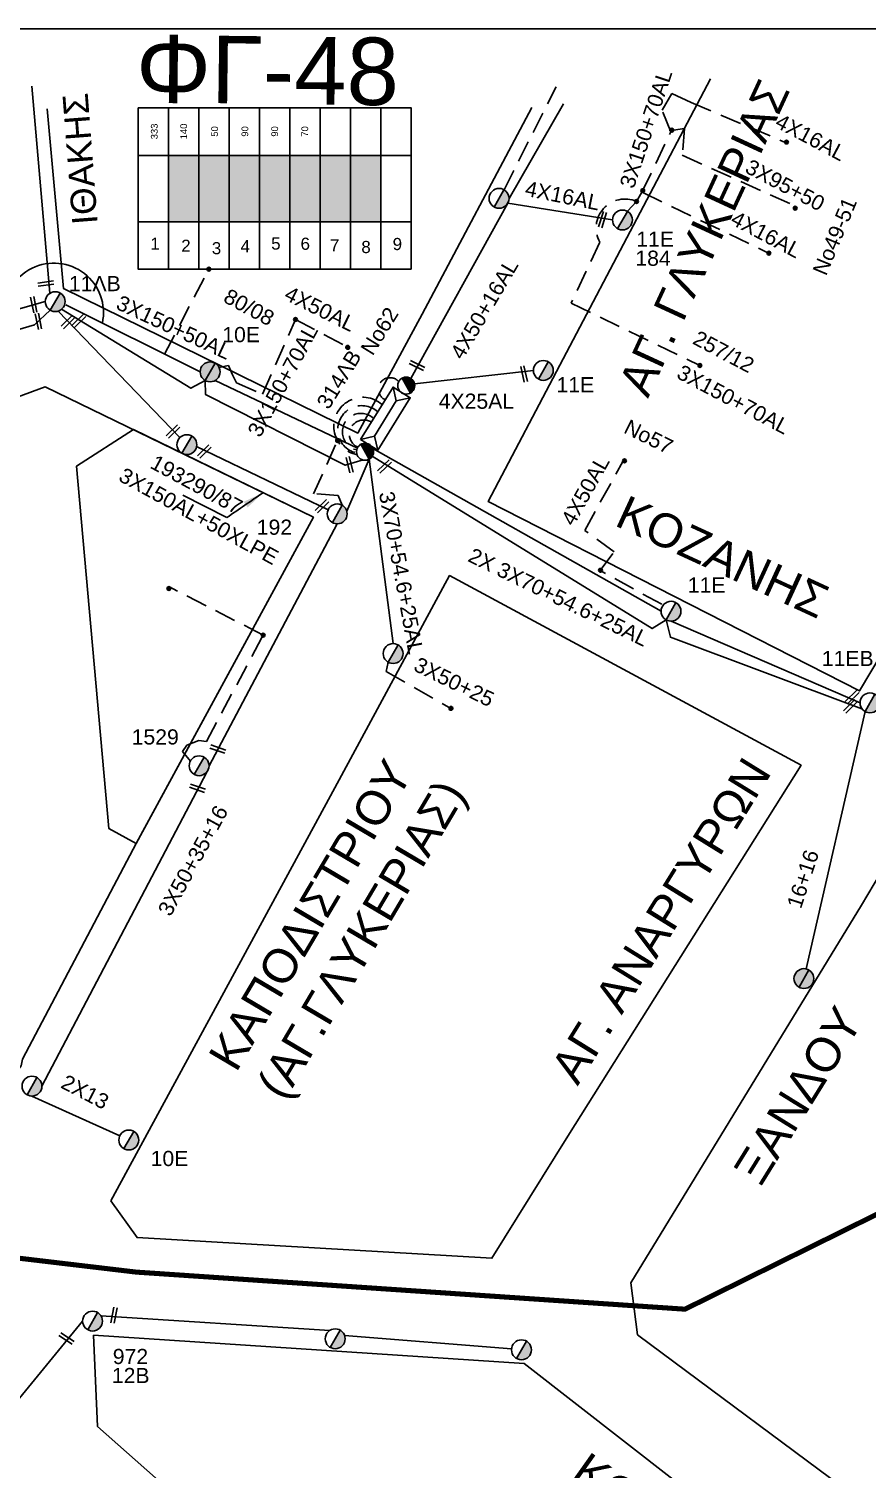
# Model space of a CAD drawing. Header units: millimetres. Extents: x 7657 to 9078, y 851 to 1875.
# Drawn here: x 7864.9 to 7964.4, y 1684.8 to 1855.7 of the extents above; entities that cross this region are included whole.
import ezdxf
from ezdxf.enums import TextEntityAlignment as Align

# ---------------------------------------------------------------- set-up
doc = ezdxf.new("R2010")
doc.units = ezdxf.units.MM
doc.linetypes.add('ACAD_ISO08W100', pattern=[36, 24, -3, 6, -3])
doc.linetypes.add('DASHED', pattern=[19.05, 12.7, -6.35])
for name, color, linetype in [('Eπιγραφές - Σχήματα', 7, 'Continuous'), ('Άγνωστα', 7, 'Continuous'), ('Ασφαλειοκιβώτια Χ.Τ 9 αναχωρήσεων', 7, 'Continuous'), ('Γέφυρες Εναέριου Δικτύου', 7, 'Continuous'), ('Γυμνά εναέρια ΧΤ (1Φ)   2x16AL', 7, 'Continuous'), ('Γυμνά εναέρια ΧΤ (3Φ)   4x16AL', 7, 'Continuous'), ('Γυμνά εναέρια ΧΤ και ΦΟΠ (3Φ)   4x50+16AL', 7, 'Continuous'), ('Εναέρια παροχή ΧΤ 4x25', 7, 'SYN_LINE'), ('Επιγραφές - Σχήματα', 7, 'Continuous'), ('Καλώδια ΧΤ   3x150+50AL', 7, 'DASHED'), ('Καλώδια ΧΤ   3x150+70AL', 7, 'DASHED'), ('Καλώδια ΧΤ   3x150AL+50XLPE', 7, 'DASHED'), ('Μηχανική τομή', 7, 'Continuous'), ('Στύλος Ξύλινος', 7, 'Continuous'), ('Στύλος Ξύλινος @ 1', 7, 'Continuous'), ('Στύλος ΦΜ', 7, 'Continuous'), ('Στύλος ΦΜ @ 1', 7, 'Continuous'), ('Συνδέσεις', 7, 'Continuous'), ('Συνεστραμμένα ΧΤ   3x70+54.6+25 AL', 7, 'SYN_LINE'), ('Υποσταθμός εναέριος 2 στύλων', 7, 'Continuous'), ('Υποσταθμός πόλεως', 7, 'Continuous'), ('Υπόβαθρο ΔΕΗ', 7, 'Continuous'), ('Υπόγεια καλώδια Παροχών ΧΤ   4x16AL', 7, 'DASHED'), ('Υπόγεια καλώδια Παροχών ΧΤ   4x50AL', 7, 'DASHED')]:
    doc.layers.add(name, color=color, linetype=linetype)
doc.styles.get("Standard").update_dxf_attribs({"font": 'ARIAL.TTF'})
doc.linetypes.add('SYN_LINE', pattern='A,0.5,-0.0001,["/\\/\\/\\/",Standard,S=0.1,R=0,X=0,Y=-0.05],-0.25', length=0.7501)
doc.dimstyles.new('ISO-25', dxfattribs={"dimtxt": 2.5, "dimasz": 2.5, "dimexe": 1.25, "dimexo": 0.625, "dimtad": 1, "dimtxsty": 'Standard', "dimcen": 2.5, "dimaunit": 2, "dimazin": 0, "dimtfac": 1, "dimtmove": 0, "dimatfit": 3, "dimfxl": 1, "dimarcsym": 0})

# ---------------------------------------------------------------- blocks, each defined once
blk = doc.blocks.new('ΥΠΑΡΧΩΝ ΤΣΙΜΕΝΤΕΝΙΟΣ ΣΤΥΛΟΣ')
at = {"layer": 'Στύλος ΦΜ'}
blk.add_hatch(color=7, dxfattribs=at).paths.add_polyline_path([(-1.29, -2.28, 0.574793), (2.62, 0, 0.268822), (1.3, 2.27)])
at = {"layer": 'Στύλος ΦΜ', "color": 7}
blk.add_line((-1.29, -2.28), (1.3, 2.27), dxfattribs=at)
blk.add_circle((0, 0), 2.62, dxfattribs=at)
at = {"layer": 'Στύλος ΦΜ', "flags": 4}
for tag, p in [('ΑΡΙΘΜΟΣ', (-4.68, 8.05)), ('ΤΥΠΟΣ', (-4.91, 3.03))]:
    blk.add_attdef(tag, p, '', height=4, dxfattribs=at)
blk = doc.blocks.new('ΥΠΑΡΧΩΝ ΞΥΛΙΝΟΣ ΣΤΥΛΟΣ')
at = {"layer": 'Στύλος Ξύλινος'}
h = blk.add_hatch(color=7, dxfattribs=at)
h.paths.add_polyline_path([(-2.62, 0, 0.270008), (-1.29, -2.28), (1.3, 2.27, 0.576266)])
h.paths.add_polyline_path([(-1.29, -2.28, 0.574793), (2.62, 0, 0.268822), (1.3, 2.27)])
at = {"layer": 'Στύλος Ξύλινος', "color": 7}
blk.add_line((-1.29, -2.28), (1.3, 2.27), dxfattribs=at)
blk.add_circle((0, 0), 2.62, dxfattribs=at)
at = {"layer": 'Στύλος Ξύλινος', "flags": 4}
for tag, p in [('ΑΡΙΘΜΟΣ', (-4.91, 8.6)), ('ΤΥΠΟΣ', (-4.85, 3.39))]:
    blk.add_attdef(tag, p, '', height=4, dxfattribs=at)
blk = doc.blocks.new('ΥΠΟΣΤΑΘΜΟΣ ΕΝΑΕΡΙΟΣ ΕΠΙ 2 ΣΤΥΛΩΝ')
at = {"layer": 'Υποσταθμός εναέριος 2 στύλων', "linetype": 'Continuous'}
for points in [[(-11.97, -2.11, 0.574793), (-8.45, -0.07, 0.268822), (-9.64, 1.98)], [(9.68, -2.15, 0.574793), (13.19, -0.1, 0.268822), (12.01, 1.95)]]:
    blk.add_hatch(color=256, dxfattribs=at).paths.add_polyline_path(points)
for p, q in [((-11.97, -2.11), (-9.64, 1.98)), ((9.68, -2.15), (12.01, 1.95))]:
    blk.add_line(p, q, dxfattribs=at)
for centre in [(-10.81, -0.07), (10.84, -0.1)]:
    blk.add_circle(centre, 2.36, dxfattribs=at)
at = {"layer": 'Υποσταθμός πόλεως', "linetype": 'Continuous', "ltscale": 40}
blk.add_lwpolyline([(-8.57, 2.82), (8.57, 2.82), (8.57, -2.82), (-8.57, -2.82)], close=True, dxfattribs=at)
for points in [[(-5.75, 0), (-8.57, 2.82)], [(-8.57, -2.82), (-5.75, 0)], [(-5.75, 0), (5.75, 0)], [(5.75, 0), (8.57, 2.82)], [(8.57, -2.82), (5.75, 0)]]:
    blk.add_lwpolyline(points, dxfattribs=at)
at = {"layer": 'Υποσταθμός εναέριος 2 στύλων', "ltscale": 40, "flags": 1}
for tag, p in [('ΜΕΤΑΣΧΗΜΑΤΙΣΜΟΣ', (14.09, 2.51)), ('ΙΣΧΥΣ', (14.07, -0.28)), ('ΑΡΙΘΜΟΣ', (14.19, -3))]:
    blk.add_attdef(tag, p, '', height=1.8, dxfattribs=at)
blk = doc.blocks.new('_ΣΥΝΔΕΣΗ')
at = {"layer": 'Συνδέσεις', "linetype": 'SYN_LINE', "ltscale": 40}
blk.add_hatch(color=256, dxfattribs=at).paths.add_polyline_path([(0.5, -0.01, 1), (-0.5, -0.01, 1)])
at = {"layer": 'Συνδέσεις'}
blk.add_circle((0, -0.01), 0.5, dxfattribs=at)
blk = doc.blocks.new('ΑΣΦΑΛΕΙΟΚΙΒΩΤΙΟ ΥΠΟΣΤΑΘΜΟΥ 9 ΑΝΑΧΩΡΗΣΕΩΝ')
at = {"layer": 'Ασφαλειοκιβώτια Χ.Τ 9 αναχωρήσεων', "ltscale": 40}
for p, q in [((-23.8, 40.36), (24.02, 40.36)), ((-9.72, 40.36), (-9.72, -40.64)), ((9.94, 40.36), (9.94, -40.64)), ((-23.8, 31.36), (24.02, 31.36)), ((-23.8, 22.36), (24.02, 22.36)), ((-23.8, 13.36), (24.02, 13.36)), ((-23.8, 4.36), (24.02, 4.36)), ((-23.8, -4.64), (24.02, -4.64)), ((-23.8, -13.64), (24.02, -13.64)), ((-23.8, -22.64), (24.02, -22.64)), ((-23.8, -31.64), (24.02, -31.64))]:
    blk.add_line(p, q, dxfattribs=at)
at = {"layer": 'Ασφαλειοκιβώτια Χ.Τ 9 αναχωρήσεων'}
blk.add_lwpolyline([(-23.8, -40.64), (24.02, -40.64), (24.02, 40.36), (-23.8, 40.36)], close=True, dxfattribs=at)
for s, p in [('1', (-18.04, 36.75)), ('2', (-18.65, 27.6)), ('3', (-19.37, 18.53)), ('4', (-18.78, 10)), ('5', (-18, 0.93)), ('6', (-18.05, -7.79)), ('7', (-18.54, -16.51)), ('8', (-19.02, -25.82)), ('9', (-18.14, -35.11))]:
    blk.add_text(s, height=3.6, rotation=270, dxfattribs=at).set_placement(p)
at = {"layer": 'Ασφαλειοκιβώτια Χ.Τ 9 αναχωρήσεων', "ltscale": 40}
for tag, height, p in [('ΟΝΟΜΑ', 5, (-0.16, 44.31)), ('ΚΕΙΜΕΝΟ 1', 2, (17.06, 35.59)), ('ΚΕΙΜΕΝΟ 2', 2, (17.06, 26.88)), ('ΚΕΙΜΕΝΟ 3', 2, (17.06, 17.69)), ('ΚΕΙΜΕΝΟ 4', 2, (17.06, 8.71)), ('ΚΕΙΜΕΝΟ 5', 2, (17.06, -0.13)), ('ΚΕΙΜΕΝΟ 6', 2, (17.06, -9.05)), ('ΚΕΙΜΕΝΟ 7', 2, (17.06, -18.13)), ('ΚΕΙΜΕΝΟ 8', 2, (17.06, -26.85)), ('ΚΕΙΜΕΝΟ 9', 2, (17.06, -35.99)), ('ΣΧ', 2, (-0.1, -42.64))]:
    blk.add_attdef(tag, text='', height=height, dxfattribs=at).set_placement(p, align=Align.MIDDLE_CENTER)
blk = doc.blocks.new('ΜΗΧΑΝΙΚΗ ΤΟΜΗ')
at = {"layer": 'Μηχανική τομή', "ltscale": 40}
for p, q in [((-1.89, 0.78), (1.89, 0.78)), ((1.89, 0), (-1.89, 0))]:
    blk.add_line(p, q, dxfattribs=at)

msp = doc.modelspace()

# ---------------------------------------------------------------- hatches: boundary and pattern name
at = {"layer": 'Ασφαλειοκιβώτια Χ.Τ 9 αναχωρήσεων'}
for color, points in [(2, [(7881.5, 1832.8), (7885.1, 1832.8), (7885.1, 1840.66), (7881.5, 1840.66)]), (1, [(7885.1, 1840.66), (7885.1, 1832.8), (7888.7, 1832.8), (7888.7, 1840.66)]), (151, [(7888.7, 1840.66), (7888.7, 1832.8), (7892.3, 1832.8), (7892.3, 1840.66)]), (6, [(7892.3, 1840.66), (7892.3, 1832.8), (7895.9, 1832.8), (7895.9, 1840.66)]), (27, [(7895.9, 1840.66), (7895.9, 1832.8), (7899.5, 1832.8), (7899.5, 1840.66)]), (133, [(7899.5, 1840.66), (7899.5, 1832.8), (7903.1, 1832.8), (7903.1, 1840.66)]), (30, [(7903.1, 1840.66), (7903.1, 1832.8), (7906.7, 1832.8), (7906.7, 1840.66)])]:
    msp.add_hatch(color=color, dxfattribs=at).paths.add_polyline_path(points)

# ---------------------------------------------------------------- linework, layer by layer
at = {"layer": 'Eπιγραφές - Σχήματα'}
msp.add_lwpolyline([(7888.41, 1797.7), (7883.2, 1800.37)], dxfattribs=at)
at = {"layer": 'Άγνωστα', "color": 6, "linetype": 'DASHED', "ltscale": 0.2}
for points in [[(7921.31, 1836.6), (7927.49, 1848.8)], [(7941.42, 1843.66), (7942.72, 1843.86), (7942.46, 1840.68), (7955.95, 1834.61)]]:
    msp.add_lwpolyline(points, dxfattribs=at)
at = {"layer": 'Άγνωστα', "color": 1, "linetype": 'SYN_LINE', "ltscale": 8}
msp.add_lwpolyline([(7902.65, 1798.48), (7905.29, 1804.64)], dxfattribs=at)
at = {"layer": 'Άγνωστα', "color": 1}
for points in [[(7886.31, 1768.26), (7901.52, 1796.96)], [(7866.48, 1730.25), (7886.03, 1767.5)], [(7865.3, 1729.08), (7875.71, 1724.35)]]:
    msp.add_lwpolyline(points, dxfattribs=at)
at = {"layer": 'Άγνωστα', "color": 1, "linetype": 'DASHED', "ltscale": 0.2}
for points in [[(7892.73, 1783.76), (7881.54, 1789.51)], [(7884.1, 1768.82), (7883.17, 1769.96), (7883.68, 1770.71), (7885.1, 1771.25), (7886.01, 1771.13), (7892.73, 1783.76)]]:
    msp.add_lwpolyline(points, dxfattribs=at)
at = {"layer": 'Άγνωστα', "color": 2, "linetype": 'DASHED', "ltscale": 0.2}
msp.add_lwpolyline([(7907.57, 1780.54), (7907.33, 1779.43), (7915.01, 1775.06)], dxfattribs=at)
at = {"layer": 'Άγνωστα'}
for points in [[(7849.72, 1676.05), (7871.31, 1702.38)], [(7873.49, 1703.01), (7900.64, 1701.26)], [(7902.39, 1700.68), (7922.21, 1699.07)]]:
    msp.add_lwpolyline(points, dxfattribs=at)
at = {"layer": 'Άγνωστα', "color": 6, "linetype": 'DASHED', "ltscale": 0.2}
msp.add_arc((7907.78, 1812.93), 1.37, 40.7145, 245.1721, dxfattribs=at)
at = {"layer": 'Άγνωστα', "linetype": 'DASHED', "ltscale": 0.2}
msp.add_arc((7904.56, 1808.53), 3.44, 48.4906, 258.9078, dxfattribs=at)
at = {"layer": 'Άγνωστα', "color": 2, "linetype": 'DASHED', "ltscale": 0.2}
msp.add_arc((7904.42, 1808.14), 2.84, 48.0628, 256.1699, dxfattribs=at)
at = {"layer": 'Άγνωστα', "color": 1, "linetype": 'DASHED', "ltscale": 0.2}
msp.add_arc((7904.32, 1807.87), 2.19, 46.6477, 257.1752, dxfattribs=at)
at = {"layer": 'Άγνωστα', "color": 151, "linetype": 'DASHED', "ltscale": 0.2}
msp.add_arc((7904.65, 1807.59), 1.69, 57.8828, 245.9176, dxfattribs=at)
at = {"layer": 'Γέφυρες Εναέριου Δικτύου'}
msp.add_lwpolyline([(7862.05, 1821.95, -1.119431), (7873.65, 1820.78, 1.525443)], format="xyb", dxfattribs=at)
at = {"layer": 'Γυμνά εναέρια ΧΤ (1Φ)   2x16AL', "color": 2}
msp.add_lwpolyline([(7964.15, 1774.7), (7957.15, 1744.16)], dxfattribs=at)
at = {"layer": 'Γυμνά εναέρια ΧΤ (3Φ)   4x16AL', "color": 6}
msp.add_lwpolyline([(7921.75, 1835), (7934.18, 1833.01)], dxfattribs=at)
at = {"layer": 'Γυμνά εναέρια ΧΤ και ΦΟΠ (3Φ)   4x50+16AL', "color": 27}
for points in [[(7867.42, 1824.31), (7865.27, 1848.89)], [(7868.4, 1822.19), (7882.86, 1807.2)]]:
    msp.add_lwpolyline(points, dxfattribs=at)
at = {"layer": 'Γυμνά εναέρια ΧΤ και ΦΟΠ (3Φ)   4x50+16AL', "color": 6}
for points in [[(7921.9, 1835.57), (7928.38, 1846.77)], [(7910.24, 1814.21), (7921.75, 1835)]]:
    msp.add_lwpolyline(points, dxfattribs=at)
at = {"layer": 'Εναέρια παροχή ΧΤ 4x25', "color": 6, "ltscale": 15}
msp.add_lwpolyline([(7910.69, 1813.58), (7924.79, 1815.16)], dxfattribs=at)
at = {"layer": 'Επιγραφές - Σχήματα'}
msp.add_lwpolyline([(7682.58, 1855.69), (8838.35, 1855.69), (8838.35, 851.26), (7682.58, 851.26)], close=True, dxfattribs=at)
at = {"layer": 'Καλώδια ΧΤ   3x150+50AL', "color": 7, "ltscale": 0.2}
msp.add_lwpolyline([(7881.04, 1817.09), (7886.29, 1827.18)], dxfattribs=at)
at = {"layer": 'Καλώδια ΧΤ   3x150+70AL', "color": 6, "ltscale": 0.2}
for p, q in [((7932.69, 1830.38), (7929.27, 1823.15)), ((7929.27, 1823.15), (7944.55, 1815.75))]:
    msp.add_line(p, q, dxfattribs=at)
for points in [[(7937.65, 1836.29), (7941.1, 1843.46)], [(7935.94, 1834.04), (7937.03, 1835.2), (7937.65, 1836.29)]]:
    msp.add_lwpolyline(points, dxfattribs=at)
at = {"layer": 'Καλώδια ΧΤ   3x150+70AL', "color": 5, "ltscale": 0.2}
msp.add_lwpolyline([(7887.49, 1815.52), (7888.63, 1815.75), (7889.1, 1814.64), (7889.57, 1813.67), (7892.67, 1812.34), (7896.57, 1821.2)], dxfattribs=at)
at = {"layer": 'Καλώδια ΧΤ   3x150+70AL', "color": 6, "ltscale": 0.2}
msp.add_arc((7935.66, 1832.07), 3.42, 66.3549, 209.6048, dxfattribs=at)
at = {"layer": 'Καλώδια ΧΤ   3x150AL+50XLPE', "color": 27, "linetype": 'DASHED', "ltscale": 0.2}
msp.add_lwpolyline([(7902.1, 1799.16), (7901.62, 1800.32), (7898.71, 1800.53), (7901.57, 1806.84)], dxfattribs=at)
at = {"layer": 'Καλώδια ΧΤ   3x150AL+50XLPE', "color": 27, "linetype": 'Continuous'}
msp.add_lwpolyline([(7884.84, 1806.13), (7900.46, 1798.64)], dxfattribs=at)
at = {"layer": 'Συνεστραμμένα ΧΤ   3x70+54.6+25 AL', "color": 151, "ltscale": 20}
for points in [[(7850.75, 1818.74), (7866.88, 1823.32)], [(7869.33, 1822.93), (7885.26, 1814.99)], [(7887.03, 1813.97), (7903.91, 1805.95)]]:
    msp.add_lwpolyline(points, dxfattribs=at)
at = {"layer": 'Συνεστραμμένα ΧΤ   3x70+54.6+25 AL', "color": 30, "ltscale": 20}
for points in [[(7849.58, 1817.56), (7851.18, 1816.34), (7865.62, 1820.58), (7867.47, 1822.3)], [(7868.81, 1822.42), (7884.15, 1813.05), (7885.86, 1813.97)], [(7885.86, 1813.97), (7885.89, 1812.3), (7902.48, 1803.9), (7904.59, 1804.54)]]:
    msp.add_lwpolyline(points, dxfattribs=at)
at = {"layer": 'Συνεστραμμένα ΧΤ   3x70+54.6+25 AL', "color": 2, "ltscale": 20}
for points in [[(7905.29, 1804.64), (7908.15, 1782.75)], [(7905.75, 1805.88), (7939.95, 1786.59)], [(7941.12, 1785.42), (7963.55, 1775.72)]]:
    msp.add_lwpolyline(points, dxfattribs=at)
at = {"layer": 'Συνεστραμμένα ΧΤ   3x70+54.6+25 AL', "color": 133, "ltscale": 20}
for points in [[(7940.54, 1785.57), (7938.89, 1784.53), (7905.67, 1804.99)], [(7940.55, 1785.57), (7941.05, 1783.51), (7963.78, 1775.03)]]:
    msp.add_lwpolyline(points, dxfattribs=at)
at = {"layer": 'Υπόβαθρο ΔΕΗ'}
for points in [[(7945.81, 1849.74), (7928.34, 1816.52), (7919.44, 1799.6), (7963.49, 1777.14), (7989.44, 1820.64), (8013.43, 1847.33)], [(7924.6, 1846.34), (7911.61, 1821.83), (7903.96, 1807.72), (7869.06, 1824.87), (7867.12, 1846.19)], [(7840.35, 1803.46), (7866.87, 1813.22), (7898.7, 1797.74), (7877.69, 1759.1), (7864.19, 1733.44), (7864.01, 1732.65), (7861.89, 1729.87), (7859.28, 1728.52), (7856.21, 1728.17), (7853.63, 1728.6), (7852.29, 1729.55), (7850.81, 1733.71), (7850, 1740.6), (7850.26, 1747.96), (7849.77, 1756.69), (7847.57, 1774.68), (7845.82, 1782.76), (7843.17, 1794.11), (7840.35, 1803.46)], [(7877.33, 1808.14), (7870.59, 1803.81), (7874.44, 1760.81), (7877.67, 1759.05), (7898.7, 1797.74), (7877.33, 1808.14)], [(7874.67, 1716.65), (7901.24, 1765.65), (7914.85, 1790.82), (7956.56, 1768.31), (7928.88, 1724.33), (7919.88, 1709.83), (7877.78, 1712.29), (7874.67, 1716.65)], [(7936.36, 1706.93), (7963.72, 1751.72), (7984.77, 1787.16), (8034.87, 1753.11), (8067.09, 1697.58), (8058.64, 1687.97), (8012.88, 1713.75), (7964.39, 1680.52), (7937.16, 1700.75), (7936.36, 1706.93)], [(7872.62, 1700.69), (7923.7, 1697.34), (7953.5, 1674.13), (7994.28, 1642.85), (8002.3, 1636.81), (8008.02, 1620.95), (8010.81, 1612.03), (8013.32, 1592.7), (8014.83, 1572.91), (8010.99, 1571.22), (7992.09, 1587.44), (7976.49, 1600.14), (7956.99, 1616.8), (7939.22, 1632.23), (7905.08, 1661.54), (7873.08, 1689.88), (7872.62, 1700.69)]]:
    msp.add_lwpolyline(points, dxfattribs=at)
at = {"layer": 'Υπόβαθρο ΔΕΗ', "color": 1, "linetype": 'ACAD_ISO08W100', "ltscale": 0.4, "const_width": 0.6, "flags": 128}
msp.add_lwpolyline([(7737.26, 1842.38), (7750.2, 1829.56), (7758.82, 1817.46), (7765, 1806.33), (7770.6, 1795.24), (7775.19, 1781.09), (7779.21, 1764.82), (7782.3, 1743.87), (7782.92, 1721.14), (7784.85, 1718.75), (7809.01, 1715.86), (7845.26, 1712.03), (7877.67, 1708.19), (7942.78, 1703.79), (7972.61, 1718.55), (8010.33, 1737.81), (8043.54, 1755.16), (8090.61, 1780), (8117.62, 1794.59), (8147.21, 1811.2), (8175.83, 1827.57), (8189.8, 1835.46), (8201.64, 1815.12), (8224.57, 1775.17), (8253.35, 1727.16), (8282.58, 1743.35)], dxfattribs=at)
at = {"layer": 'Υπόγεια καλώδια Παροχών ΧΤ   4x16AL', "color": 6, "ltscale": 0.2}
for points in [[(7941.1, 1843.46), (7940.06, 1846.04), (7941.23, 1848.01), (7943.52, 1846.93), (7954.59, 1842.25)], [(7937.76, 1836.26), (7952.93, 1828.97)]]:
    msp.add_lwpolyline(points, dxfattribs=at)
at = {"layer": 'Υπόγεια καλώδια Παροχών ΧΤ   4x50AL', "color": 5, "ltscale": 0.2}
msp.add_lwpolyline([(7896.57, 1821.2), (7902.69, 1817.99)], dxfattribs=at)
at = {"layer": 'Υπόγεια καλώδια Παροχών ΧΤ   4x50AL', "color": 2, "ltscale": 0.2}
msp.add_lwpolyline([(7940.02, 1787.41), (7932.71, 1791.42), (7934.38, 1793.64), (7930.89, 1796.18), (7935.41, 1804.36)], dxfattribs=at)

# ---------------------------------------------------------------- block references
at = {"layer": 'Ασφαλειοκιβώτια Χ.Τ 9 αναχωρήσεων'}
ref = msp.add_blockref('ΑΣΦΑΛΕΙΟΚΙΒΩΤΙΟ ΥΠΟΣΤΑΘΜΟΥ 9 ΑΝΑΧΩΡΗΣΕΩΝ', (7894.05, 1836.69), dxfattribs=dict(at, xscale=0.3999999999999773, yscale=0.3999999999999773, zscale=0.3999999999999773, rotation=90))
ref.add_attrib('ΚΕΙΜΕΝΟ 2', '140', dxfattribs={"ltscale": 40, "height": 0.8, "rotation": 90}).set_placement((7883.3, 1843.51), align=Align.MIDDLE_CENTER)
ref.add_attrib('ΚΕΙΜΕΝΟ 1', '333', dxfattribs={"ltscale": 40, "height": 0.8, "rotation": 90}).set_placement((7879.81, 1843.51), align=Align.MIDDLE_CENTER)
ref.add_attrib('ΚΕΙΜΕΝΟ 3', '50', dxfattribs={"ltscale": 40, "height": 0.8, "rotation": 90}).set_placement((7886.97, 1843.51), align=Align.MIDDLE_CENTER)
ref.add_attrib('ΚΕΙΜΕΝΟ 4', '90', dxfattribs={"ltscale": 40, "height": 0.8, "rotation": 90}).set_placement((7890.56, 1843.51), align=Align.MIDDLE_CENTER)
ref.add_attrib('ΚΕΙΜΕΝΟ 5', '90', dxfattribs={"ltscale": 40, "height": 0.8, "rotation": 90}).set_placement((7894.1, 1843.51), align=Align.MIDDLE_CENTER)
ref.add_attrib('ΚΕΙΜΕΝΟ 6', '70', dxfattribs={"ltscale": 40, "height": 0.8, "rotation": 90}).set_placement((7897.67, 1843.51), align=Align.MIDDLE_CENTER)
at = {"layer": 'Μηχανική τομή'}
for p, xscale, yscale, zscale, rotation in [((7932.82, 1833.1), 0.4999999999999366, 0.4999999999999366, 0.4999999999999366, 252.1897553262764), ((7866.92, 1825.65), 0.499999999999902, 0.499999999999902, 0.499999999999902, 187.5682972494252), ((7865.7, 1822.99), 0.5000000000000325, 0.5000000000000325, 0.5000000000000325, 101.7278100329558), ((7866.25, 1821.03), 0.5000000000000325, 0.5000000000000325, 0.5000000000000325, 101.7278100329558), ((7869.45, 1821.05), 0.4999999999998999, 0.4999999999998999, 0.4999999999998999, 224.2123032355518), ((7870.74, 1821.18), 0.4999999999998999, 0.4999999999998999, 0.4999999999998999, 224.2123032355518), ((7911.08, 1815.92), 0.4999999999999862, 0.4999999999999862, 0.4999999999999862, 153.853348877206), ((7923.5, 1814.69), 0.4999999999999362, 0.4999999999999362, 0.4999999999999362, 282.9003383423579), ((7881.9, 1808.06), 0.4999999999998999, 0.4999999999998999, 0.4999999999998999, 224.2123032355518), ((7885.62, 1805.69), 0.4999999999998999, 0.4999999999998999, 0.4999999999998999, 224.2123032355518), ((7902.79, 1803.93), 0.4999999999998995, 0.4999999999998995, 0.4999999999998995, 283.6366670238723), ((7906.99, 1803.89), 0.4999999999998999, 0.4999999999998999, 0.4999999999998999, 224.2123032355518), ((7899.58, 1799.19), 0.4999999999998999, 0.4999999999998999, 0.4999999999998999, 224.2123032355518), ((7962.48, 1776.56), 0.4999999999998999, 0.4999999999998999, 0.4999999999998999, 224.2123032355518), ((7962.25, 1775.45), 0.4999999999998999, 0.4999999999998999, 0.4999999999998999, 224.2123032355518), ((7887.28, 1770.05), 0.5000000000003193, 0.5000000000003193, 0.5000000000003193, 340.846053060756), ((7884.87, 1765.41), 0.5000000000003193, 0.5000000000003193, 0.5000000000003193, 340.846053060756), ((7875.22, 1703.04), 0.4999999999999867, 0.4999999999999867, 0.4999999999999867, 78.83657762554422), ((7869.29, 1700.16), 0.5000000000000375, 0.5000000000000375, 0.5000000000000375, 327.2482239714681)]:
    msp.add_blockref('ΜΗΧΑΝΙΚΗ ΤΟΜΗ', p, dxfattribs=dict(at, xscale=xscale, yscale=yscale, zscale=zscale, rotation=rotation))
at = {"layer": 'Στύλος Ξύλινος @ 1', "ltscale": 40}
ref = msp.add_blockref('ΥΠΑΡΧΩΝ ΞΥΛΙΝΟΣ ΣΤΥΛΟΣ', (7886.44, 1814.99), dxfattribs=dict(at, xscale=0.4499999999998181, yscale=0.4499999999998181, zscale=0.4499999999998181))
ref.add_attrib('ΤΥΠΟΣ', '10E', (7887.88, 1818.51), dxfattribs={"layer": 'Στύλος Ξύλινος', "height": 1.8, "flags": 4})
at = {"layer": 'Στύλος Ξύλινος @ 1', "ltscale": 40, "xscale": 0.4499999999998181, "yscale": 0.4499999999998181, "zscale": 0.4499999999998181}
msp.add_blockref('ΥΠΑΡΧΩΝ ΞΥΛΙΝΟΣ ΣΤΥΛΟΣ', (7956.89, 1743.01), dxfattribs=at)
at = {"layer": 'Στύλος ΦΜ @ 1', "ltscale": 40, "xscale": 0.4499999999998181, "yscale": 0.4499999999998181, "zscale": 0.4499999999998181}
for p in [(7920.72, 1835.57), (7883.68, 1806.35), (7908.15, 1781.57), (7901.28, 1700.28), (7923.38, 1698.97)]:
    msp.add_blockref('ΥΠΑΡΧΩΝ ΤΣΙΜΕΝΤΕΝΙΟΣ ΣΤΥΛΟΣ', p, dxfattribs=at)
at = {"layer": 'Στύλος ΦΜ @ 1', "ltscale": 40}
ref = msp.add_blockref('ΥΠΑΡΧΩΝ ΤΣΙΜΕΝΤΕΝΙΟΣ ΣΤΥΛΟΣ', (7935.36, 1833.01), dxfattribs=dict(at, xscale=0.4499999999998181, yscale=0.4499999999998181, zscale=0.4499999999998181))
ref.add_attrib('ΤΥΠΟΣ', '184', (7936.89, 1827.57), dxfattribs={"layer": 'Στύλος ΦΜ', "height": 1.8, "flags": 4})
ref.add_attrib('ΑΡΙΘΜΟΣ', '11E', (7937, 1829.83), dxfattribs={"layer": 'Στύλος ΦΜ', "height": 1.8, "flags": 4})
ref = msp.add_blockref('ΥΠΑΡΧΩΝ ΤΣΙΜΕΝΤΕΝΙΟΣ ΣΤΥΛΟΣ', (7868.06, 1823.32), dxfattribs=dict(at, xscale=0.4499999999998181, yscale=0.4499999999998181, zscale=0.4499999999998181))
ref.add_attrib('ΤΥΠΟΣ', '11ΛB', (7869.68, 1824.56), dxfattribs={"layer": 'Στύλος ΦΜ', "height": 1.8, "flags": 4})
ref = msp.add_blockref('ΥΠΑΡΧΩΝ ΤΣΙΜΕΝΤΕΝΙΟΣ ΣΤΥΛΟΣ', (7925.97, 1815.16), dxfattribs=dict(at, xscale=0.4499999999998181, yscale=0.4499999999998181, zscale=0.4499999999998181))
ref.add_attrib('ΤΥΠΟΣ', '11E', (7927.53, 1812.56), dxfattribs={"layer": 'Στύλος ΦΜ', "height": 1.8, "flags": 4})
ref = msp.add_blockref('ΥΠΑΡΧΩΝ ΤΣΙΜΕΝΤΕΝΙΟΣ ΣΤΥΛΟΣ', (7901.52, 1798.14), dxfattribs=dict(at, xscale=0.4499999999998181, yscale=0.4499999999998181, zscale=0.4499999999998181))
ref.add_attrib('ΤΥΠΟΣ', '192', (7891.97, 1795.66), dxfattribs={"layer": 'Στύλος ΦΜ', "height": 1.8, "flags": 4})
ref = msp.add_blockref('ΥΠΑΡΧΩΝ ΤΣΙΜΕΝΤΕΝΙΟΣ ΣΤΥΛΟΣ', (7941.12, 1786.59), dxfattribs=dict(at, xscale=0.4499999999998181, yscale=0.4499999999998181, zscale=0.4499999999998181))
ref.add_attrib('ΤΥΠΟΣ', '11E', (7943.11, 1788.81), dxfattribs={"layer": 'Στύλος ΦΜ', "height": 1.8, "flags": 4})
ref = msp.add_blockref('ΥΠΑΡΧΩΝ ΤΣΙΜΕΝΤΕΝΙΟΣ ΣΤΥΛΟΣ', (7964.73, 1775.72), dxfattribs=dict(at, xscale=0.4499999999998181, yscale=0.4499999999998181, zscale=0.4499999999998181))
ref.add_attrib('ΤΥΠΟΣ', '11EB', (7959.01, 1780.09), dxfattribs={"layer": 'Στύλος ΦΜ', "height": 1.8, "flags": 4})
ref = msp.add_blockref('ΥΠΑΡΧΩΝ ΤΣΙΜΕΝΤΕΝΙΟΣ ΣΤΥΛΟΣ', (7885.13, 1768.26), dxfattribs=dict(at, xscale=0.4499999999998181, yscale=0.4499999999998181, zscale=0.4499999999998181))
ref.add_attrib('ΤΥΠΟΣ', '1529', (7877.13, 1770.78), dxfattribs={"layer": 'Στύλος ΦΜ', "height": 1.8, "flags": 4})
ref = msp.add_blockref('ΥΠΑΡΧΩΝ ΤΣΙΜΕΝΤΕΝΙΟΣ ΣΤΥΛΟΣ', (7865.3, 1730.25), dxfattribs=dict(at, xscale=0.4499999999998181, yscale=0.4499999999998181, zscale=0.4499999999998181))
ref.add_attrib('ΤΥΠΟΣ', '1529', (7855.97, 1731.59), dxfattribs={"layer": 'Στύλος ΦΜ', "height": 1.8, "flags": 4})
ref = msp.add_blockref('ΥΠΑΡΧΩΝ ΤΣΙΜΕΝΤΕΝΙΟΣ ΣΤΥΛΟΣ', (7876.79, 1723.86), dxfattribs=dict(at, xscale=0.4499999999998181, yscale=0.4499999999998181, zscale=0.4499999999998181))
ref.add_attrib('ΤΥΠΟΣ', '10E', (7879.38, 1720.77), dxfattribs={"layer": 'Στύλος ΦΜ', "height": 1.8, "flags": 4})
ref = msp.add_blockref('ΥΠΑΡΧΩΝ ΤΣΙΜΕΝΤΕΝΙΟΣ ΣΤΥΛΟΣ', (7872.49, 1702.38), dxfattribs=dict(at, xscale=0.4499999999998181, yscale=0.4499999999998181, zscale=0.4499999999998181))
ref.add_attrib('ΤΥΠΟΣ', '12B', (7874.78, 1695.02), dxfattribs={"layer": 'Στύλος ΦΜ', "height": 1.8, "flags": 4})
ref.add_attrib('ΑΡΙΘΜΟΣ', '972', (7874.89, 1697.28), dxfattribs={"layer": 'Στύλος ΦΜ', "height": 1.8, "flags": 4})
at = {"layer": 'Συνδέσεις', "xscale": 0.4499999999998181, "yscale": 0.4499999999998181, "zscale": 0.4499999999998181}
for p in [(7941.2, 1843.66), (7954.82, 1842.25), (7937.03, 1835.21), (7937.77, 1836.49), (7955.86, 1834.41), (7952.73, 1829.08), (7886.29, 1827.18), (7896.57, 1821.2), (7902.76, 1817.9), (7944.55, 1815.75), (7901.57, 1806.85), (7935.6, 1804.44), (7932.75, 1791.45), (7881.54, 1789.29), (7892.73, 1783.76), (7915.01, 1775.07)]:
    msp.add_blockref('_ΣΥΝΔΕΣΗ', p, dxfattribs=at)
at = {"layer": 'Υποσταθμός εναέριος 2 στύλων', "xscale": 0.4268406703331576, "yscale": 0.4268406703331576, "zscale": 0.4268406703331576, "rotation": 58.09090513359121}
msp.add_blockref('ΥΠΟΣΤΑΘΜΟΣ ΕΝΑΕΡΙΟΣ ΕΠΙ 2 ΣΤΥΛΩΝ', (7907.23, 1809.45), dxfattribs=at)

# ---------------------------------------------------------------- texts
at = {"layer": 'Eπιγραφές - Σχήματα', "attachment_point": 1}
for s, insert, char_height, width, rotation in [('ΦΓ-48', (7877.68, 1854.98), 8, 40.8874, 359.3062), ('ΑΓ. ΓΛΥΚΕΡΙΑΣ', (7934.75, 1813.44), 4, 40.8874, 65.2272), ('ΙΘΑΚΗΣ', (7870.11, 1832.34), 3, 40.8874, 94.392), ('ΚΟΖΑΝΗΣ', (7935.95, 1800.46), 4, 47.0756, 335.2847), ('ΚΑΠΟΔΙΣΤΡΙΟΥ\\P(ΑΓ.ΓΛΥΚΕΡΙΑΣ)', (7886.08, 1733.8), 4, 47.0756, 59.3999), ('ΑΓ. ΑΝΑΡΓΥΡΩΝ', (7926.64, 1732.31), 4, 47.0756, 58.2003), ('ΞΑΝΔΟΥ', (7948.38, 1720.36), 4, 47.0756, 58.2003), ('ΚΟΚΚΕΡΕΛ', (7931.35, 1687), 4, 47.0756, 324.6667)]:
    msp.add_mtext(s, dxfattribs=dict(at, insert=insert, char_height=char_height, width=width, rotation=rotation))
at = {"layer": 'Eπιγραφές - Σχήματα', "color": 7, "char_height": 1.8, "width": 168.3718, "attachment_point": 1}
for s, insert, rotation in [('3X95+50', (7950.61, 1840.31), 332.1031), ('No49-51', (7957.86, 1826.98), 67.3957), ('80/08', (7888.73, 1824.95), 331.5358), ('No62', (7904.19, 1817.75), 58.2857), ('314ΛB', (7898.97, 1811.36), 58.2857), ('No57', (7936.18, 1809.43), 333.7378), ('193290/87', (7880.04, 1805.24), 331.5358), ('3X50+25', (7911.23, 1781.24), 334.0093), ('3X50+35+16', (7880.15, 1751.13), 61.3142), ('2X13', (7869.42, 1731.72), 332.5959)]:
    msp.add_mtext(s, dxfattribs=dict(at, insert=insert, rotation=rotation))
at = {"layer": 'Γυμνά εναέρια ΧΤ (1Φ)   2x16AL', "color": 7, "insert": (7954.82, 1751.75), "char_height": 1.8, "width": 168.3718, "attachment_point": 1, "rotation": 72.0251}
msp.add_mtext('16+16', dxfattribs=at)
at = {"layer": 'Γυμνά εναέρια ΧΤ (3Φ)   4x16AL', "color": 7, "insert": (7924.05, 1837.67), "char_height": 1.8, "width": 168.3718, "attachment_point": 1, "rotation": 348.5053}
msp.add_mtext('4X16AL', dxfattribs=at)
at = {"layer": 'Γυμνά εναέρια ΧΤ και ΦΟΠ (3Φ)   4x50+16AL', "color": 7, "insert": (7914.83, 1817.23), "char_height": 1.8, "width": 168.3718, "attachment_point": 1, "rotation": 59.4465}
msp.add_mtext('4X50+16AL', dxfattribs=at)
at = {"layer": 'Εναέρια παροχή ΧΤ 4x25', "color": 7, "insert": (7913.56, 1812.41), "char_height": 1.8, "width": 168.3718, "attachment_point": 1}
msp.add_mtext('4X25AL', dxfattribs=at)
at = {"layer": 'Καλώδια ΧΤ   3x150+50AL', "color": 7, "insert": (7875.89, 1824.16), "char_height": 1.8, "width": 168.3718, "attachment_point": 1, "rotation": 335.1632}
msp.add_mtext('3X150+50AL', dxfattribs=at)
at = {"layer": 'Καλώδια ΧΤ   3x150+70AL', "color": 7, "char_height": 1.8, "width": 168.3718, "attachment_point": 1}
for insert, rotation in [((7934.98, 1837.19), 71.5505), ((7890.79, 1807.95), 61.6456)]:
    msp.add_mtext('3X150+70AL', dxfattribs=dict(at, insert=insert, rotation=rotation))
at = {"layer": 'Καλώδια ΧΤ   3x150AL+50XLPE', "color": 7, "insert": (7885.09, 1797.86), "char_height": 1.8, "width": 27.8484, "attachment_point": 5, "rotation": 331.2368}
msp.add_mtext('3X150AL+50XLPE', dxfattribs=at)
at = {"layer": 'Συνεστραμμένα ΧΤ   3x70+54.6+25 AL', "color": 7, "char_height": 1.8, "width": 168.3718, "attachment_point": 1}
for s, insert, rotation in [('3X70+54.6+25AL', (7908.23, 1800.94), 280.4422), ('2X 3X70+54.6+25AL', (7917.68, 1794.19), 334.0093)]:
    msp.add_mtext(s, dxfattribs=dict(at, insert=insert, rotation=rotation))
at = {"layer": 'Υπόγεια καλώδια Παροχών ΧΤ   4x16AL', "color": 7, "char_height": 1.8, "attachment_point": 1, "rotation": 332.1031}
for s, insert, width in [('4X16AL', (7954.17, 1845.7), 168.3718), ('4X16AL', (7948.89, 1834.18), 168.3718), ('257/12', (7944.4, 1819.98), 9.2343), ('3X150+70AL', (7942.49, 1815.93), 22.4411)]:
    msp.add_mtext(s, dxfattribs=dict(at, insert=insert, width=width))
at = {"layer": 'Υπόγεια καλώδια Παροχών ΧΤ   4x50AL', "color": 7, "char_height": 1.8, "width": 168.3718, "attachment_point": 1}
for insert, rotation in [((7895.89, 1825.26), 333.7378), ((7927.98, 1797.46), 60.7935)]:
    msp.add_mtext('4X50AL', dxfattribs=dict(at, insert=insert, rotation=rotation))

# ---------------------------------------------------------------- leaders
at = {"layer": 'Eπιγραφές - Σχήματα', "path_type": 1}
msp.add_leader([(7892.72, 1800.65), (7888.41, 1797.7)], dimstyle='ISO-25', override={"dimgap": 0.625, "dimtad": 0}, dxfattribs=at)

doc.saveas('drawing.dxf')
